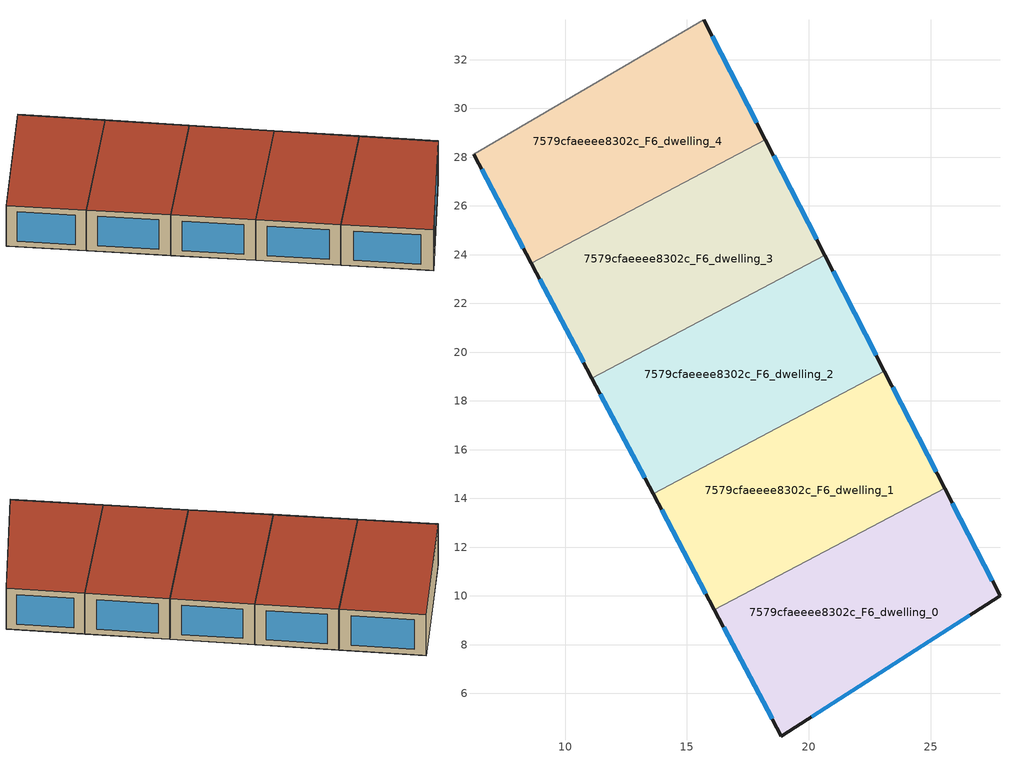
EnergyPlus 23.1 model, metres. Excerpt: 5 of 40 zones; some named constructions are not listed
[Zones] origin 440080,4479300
7579cfaeeee8302c_F6_dwelling_0
 floor to 7579cfaeeee8302c_F5_dwelling_0 (EU_floor_Construction): 27.84,10 25.57,14.42 16.13,9.43 18.87,4.24 z18
 wall outside (EU_wall_Construction): 25.57,14.42 27.84,10 18.87,4.24 16.13,9.43 z18:21
 wall to 7579cfaeeee8302c_F6_dwelling_1 (EU_wall_Construction): 16.13,9.43 25.57,14.42 z18:21
 window (EU_Window_Construction): 25.89,13.81 27.53,10.61 / 26.6,9.2 20.12,5.04 / 18.49,4.96 16.51,8.71 z18.42:20.58
 roof outside (EU_roof_Construction): 25.57,14.42 27.84,10 18.87,4.24 16.13,9.43 z21
7579cfaeeee8302c_F6_dwelling_1
 floor to 7579cfaeeee8302c_F5_dwelling_1 (EU_floor_Construction): 25.57,14.42 23.1,19.21 13.61,14.19 16.13,9.43 z18
 wall outside (EU_wall_Construction): 23.1,19.21 25.57,14.42 / 16.13,9.43 13.61,14.19 z18:21
 wall to 7579cfaeeee8302c_F6_dwelling_2 (EU_wall_Construction): 13.61,14.19 23.1,19.21 z18:21
 window (EU_Window_Construction): 23.45,18.55 25.23,15.09 / 15.78,10.09 13.96,13.53 z18.42:20.58
 roof outside (EU_roof_Construction): 23.1,19.21 25.57,14.42 16.13,9.43 13.61,14.19 z21
7579cfaeeee8302c_F6_dwelling_2
 floor to 7579cfaeeee8302c_F5_dwelling_2 (EU_floor_Construction): 23.1,19.21 20.65,23.98 11.1,18.93 13.61,14.19 z18
 wall outside (EU_wall_Construction): 20.65,23.98 23.1,19.21 / 13.61,14.19 11.1,18.93 z18:21
 wall to 7579cfaeeee8302c_F6_dwelling_3 (EU_wall_Construction): 11.1,18.93 20.65,23.98 z18:21
 window (EU_Window_Construction): 20.99,23.32 22.76,19.88 / 13.26,14.85 11.45,18.27 z18.42:20.58
 roof outside (EU_roof_Construction): 20.65,23.98 23.1,19.21 13.61,14.19 11.1,18.93 z21
7579cfaeeee8302c_F6_dwelling_3
 floor to 7579cfaeeee8302c_F5_dwelling_3 (EU_floor_Construction): 20.65,23.98 18.22,28.72 8.61,23.64 11.1,18.93 z18
 wall outside (EU_wall_Construction): 18.22,28.72 20.65,23.98 / 11.1,18.93 8.61,23.64 z18:21
 wall to 7579cfaeeee8302c_F6_dwelling_4 (EU_wall_Construction): 8.61,23.64 18.22,28.72 z18:21
 window (EU_Window_Construction): 18.56,28.06 20.32,24.64 / 10.76,19.58 8.96,22.99 z18.42:20.58
 roof outside (EU_roof_Construction): 18.22,28.72 20.65,23.98 11.1,18.93 8.61,23.64 z21
7579cfaeeee8302c_F6_dwelling_4
 floor to 7579cfaeeee8302c_F5_dwelling_4 (EU_floor_Construction): 18.22,28.72 15.69,33.64 6.24,28.12 8.61,23.64 z18
 wall outside (EU_wall_Construction): 8.61,23.64 6.24,28.12 / 15.69,33.64 18.22,28.72 z18:21
 wall adiabatic (EU_wall_Construction): 6.24,28.12 15.69,33.64 z18:21
 window (EU_Window_Construction): 8.28,24.26 6.57,27.5 / 16.04,32.96 17.87,29.4 z18.42:20.58
 roof outside (EU_roof_Construction): 15.69,33.64 18.22,28.72 8.61,23.64 6.24,28.12 z21
[HVACTEMPLATE:THERMOSTAT] Constant Heating Setpoint=20; Constant Cooling Setpoint=50
EU_HeatOnly_7579cfaeeee8302c_F0_dwelling_0; EU_HeatOnly_7579cfaeeee8302c_F0_dwelling_1; EU_HeatOnly_7579cfaeeee8302c_F0_dwelling_2; EU_HeatOnly_7579cfaeeee8302c_F0_dwelling_3; EU_HeatOnly_7579cfaeeee8302c_F0_dwelling_4; EU_HeatOnly_7579cfaeeee8302c_F0_dwelling_5; EU_HeatOnly_7579cfaeeee8302c_F1_dwelling_0; EU_HeatOnly_7579cfaeeee8302c_F1_dwelling_1; EU_HeatOnly_7579cfaeeee8302c_F1_dwelling_2; EU_HeatOnly_7579cfaeeee8302c_F1_dwelling_3; EU_HeatOnly_7579cfaeeee8302c_F1_dwelling_4; EU_HeatOnly_7579cfaeeee8302c_F1_dwelling_5; EU_HeatOnly_7579cfaeeee8302c_F2_dwelling_0; EU_HeatOnly_7579cfaeeee8302c_F2_dwelling_1; EU_HeatOnly_7579cfaeeee8302c_F2_dwelling_2; EU_HeatOnly_7579cfaeeee8302c_F2_dwelling_3; EU_HeatOnly_7579cfaeeee8302c_F2_dwelling_4; EU_HeatOnly_7579cfaeeee8302c_F2_dwelling_5; EU_HeatOnly_7579cfaeeee8302c_F3_dwelling_0; EU_HeatOnly_7579cfaeeee8302c_F3_dwelling_1; EU_HeatOnly_7579cfaeeee8302c_F3_dwelling_2; EU_HeatOnly_7579cfaeeee8302c_F3_dwelling_3; EU_HeatOnly_7579cfaeeee8302c_F3_dwelling_4; EU_HeatOnly_7579cfaeeee8302c_F3_dwelling_5; EU_HeatOnly_7579cfaeeee8302c_F4_dwelling_0; EU_HeatOnly_7579cfaeeee8302c_F4_dwelling_1; EU_HeatOnly_7579cfaeeee8302c_F4_dwelling_2; EU_HeatOnly_7579cfaeeee8302c_F4_dwelling_3; EU_HeatOnly_7579cfaeeee8302c_F4_dwelling_4; EU_HeatOnly_7579cfaeeee8302c_F4_dwelling_5; EU_HeatOnly_7579cfaeeee8302c_F5_dwelling_0; EU_HeatOnly_7579cfaeeee8302c_F5_dwelling_1; EU_HeatOnly_7579cfaeeee8302c_F5_dwelling_2; EU_HeatOnly_7579cfaeeee8302c_F5_dwelling_3; EU_HeatOnly_7579cfaeeee8302c_F5_dwelling_4; EU_HeatOnly_7579cfaeeee8302c_F6_dwelling_0; EU_HeatOnly_7579cfaeeee8302c_F6_dwelling_1; EU_HeatOnly_7579cfaeeee8302c_F6_dwelling_2; EU_HeatOnly_7579cfaeeee8302c_F6_dwelling_3; EU_HeatOnly_7579cfaeeee8302c_F6_dwelling_4
[SCHEDULE:CONSTANT]
Name | Hourly Value
EU_AlwaysOn | 1
EU_CoolingOff | 0
[SCHEDULE:FILE] Column Number=1; Rows to Skip at Top=0; Number of Hours of Data=8760; Column Separator=Comma; Interpolate to Timestep=No; Minutes per Item=60; Adjust Schedule for Daylight Savings=Yes
Name | File
EU_Step8_GainSchedule_7579cfaeeee8302c_F5_dwelling_0_f000 | ../../schedules/7579cfaeeee8302c/7579cfaeeee8302c_F5_dwelling_0_f000_gain.csv
EU_Step8_GainSchedule_7579cfaeeee8302c_F5_dwelling_1_f000 | ../../schedules/7579cfaeeee8302c/7579cfaeeee8302c_F5_dwelling_1_f000_gain.csv
EU_Step8_GainSchedule_7579cfaeeee8302c_F5_dwelling_2_f000 | ../../schedules/7579cfaeeee8302c/7579cfaeeee8302c_F5_dwelling_2_f000_gain.csv
EU_Step8_GainSchedule_7579cfaeeee8302c_F5_dwelling_3_f000 | ../../schedules/7579cfaeeee8302c/7579cfaeeee8302c_F5_dwelling_3_f000_gain.csv
EU_Step8_GainSchedule_7579cfaeeee8302c_F5_dwelling_4_f000 | ../../schedules/7579cfaeeee8302c/7579cfaeeee8302c_F5_dwelling_4_f000_gain.csv
EU_Step8_GainSchedule_7579cfaeeee8302c_F6_dwelling_0_f000 | ../../schedules/7579cfaeeee8302c/7579cfaeeee8302c_F6_dwelling_0_f000_gain.csv
EU_Step8_GainSchedule_7579cfaeeee8302c_F6_dwelling_1_f000 | ../../schedules/7579cfaeeee8302c/7579cfaeeee8302c_F6_dwelling_1_f000_gain.csv
EU_Step8_GainSchedule_7579cfaeeee8302c_F6_dwelling_2_f000 | ../../schedules/7579cfaeeee8302c/7579cfaeeee8302c_F6_dwelling_2_f000_gain.csv
EU_Step8_GainSchedule_7579cfaeeee8302c_F6_dwelling_3_f000 | ../../schedules/7579cfaeeee8302c/7579cfaeeee8302c_F6_dwelling_3_f000_gain.csv
EU_Step8_GainSchedule_7579cfaeeee8302c_F6_dwelling_4_f000 | ../../schedules/7579cfaeeee8302c/7579cfaeeee8302c_F6_dwelling_4_f000_gain.csv
